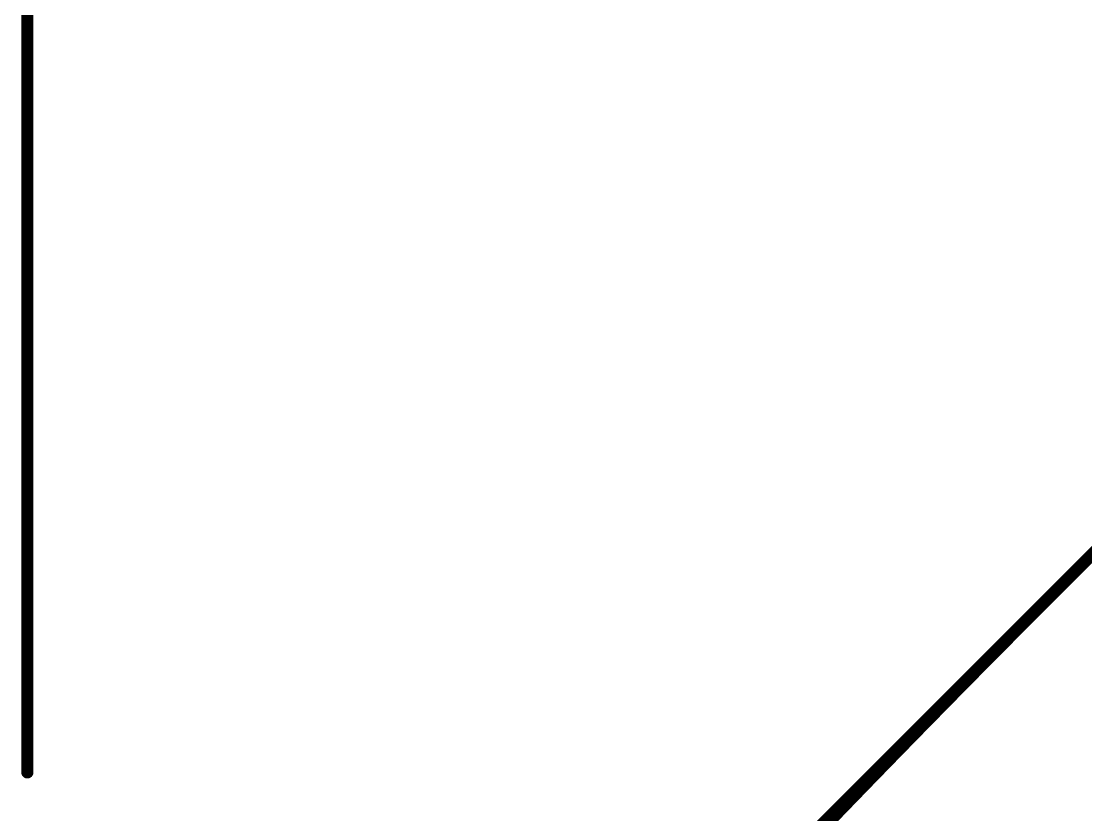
# Model space of a CAD drawing. Header units: inches. Extents: x 0 to 35.2, y -0.7 to 15.9.
# Drawn here: x 31.11369 to 31.15741, y 5.66842 to 5.701 of the extents above; entities that cross this region are included whole.
import ezdxf

# ---------------------------------------------------------------- set-up
doc = ezdxf.new("R2010")
doc.units = ezdxf.units.IN
doc.header["$MEASUREMENT"] = 0
doc.layers.add('Board Outline', color=216, linetype='Continuous')
doc.layers.add('Dimensions', color=6, linetype='Continuous')

msp = doc.modelspace()

# ---------------------------------------------------------------- linework, layer by layer
at = {"layer": 'Board Outline'}
msp.add_lwpolyline([(31.113943, 5.670158, 0.0005, 0.0005, 0), (31.113943, 6.333707, 0.0005, 0.0005, 0)], format="xyseb", dxfattribs=at)
msp.add_lwpolyline([(31.113818, 5.670158, 0.00025, 0.00025, 1), (31.114068, 5.670158, 0.00025, 0.00025, 1)], format="xyseb", close=True, dxfattribs=at)
at = {"layer": 'Dimensions'}
for points in [[(31.156358, 5.677791, 0.0005, 0.0005, 0), (31.165404, 5.686836, 0.0005, 0.0005, 0)], [(31.125054, 5.646486, 0.0005, 0.0005, 0), (31.156358, 5.677791, 0.0005, 0.0005, 0)], [(31.155847, 5.677279, 0.0005, 0.0005, 0), (31.156358, 5.677791, 0.0005, 0.0005, 0)], [(31.155337, 5.676767, 0.0005, 0.0005, 0), (31.155847, 5.677279, 0.0005, 0.0005, 0)], [(31.154829, 5.676257, 0.0005, 0.0005, 0), (31.155337, 5.676767, 0.0005, 0.0005, 0)], [(31.154322, 5.675746, 0.0005, 0.0005, 0), (31.154829, 5.676257, 0.0005, 0.0005, 0)], [(31.153816, 5.675237, 0.0005, 0.0005, 0), (31.154322, 5.675746, 0.0005, 0.0005, 0)], [(31.153313, 5.674728, 0.0005, 0.0005, 0), (31.153816, 5.675237, 0.0005, 0.0005, 0)], [(31.15281, 5.67422, 0.0005, 0.0005, 0), (31.153313, 5.674728, 0.0005, 0.0005, 0)], [(31.15231, 5.673712, 0.0005, 0.0005, 0), (31.15281, 5.67422, 0.0005, 0.0005, 0)], [(31.15181, 5.673205, 0.0005, 0.0005, 0), (31.15231, 5.673712, 0.0005, 0.0005, 0)], [(31.151313, 5.672698, 0.0005, 0.0005, 0), (31.15181, 5.673205, 0.0005, 0.0005, 0)], [(31.150817, 5.672193, 0.0005, 0.0005, 0), (31.151313, 5.672698, 0.0005, 0.0005, 0)], [(31.150322, 5.671687, 0.0005, 0.0005, 0), (31.150817, 5.672193, 0.0005, 0.0005, 0)], [(31.14983, 5.671183, 0.0005, 0.0005, 0), (31.150322, 5.671687, 0.0005, 0.0005, 0)], [(31.149338, 5.670679, 0.0005, 0.0005, 0), (31.14983, 5.671183, 0.0005, 0.0005, 0)], [(31.148849, 5.670176, 0.0005, 0.0005, 0), (31.149338, 5.670679, 0.0005, 0.0005, 0)], [(31.148361, 5.669674, 0.0005, 0.0005, 0), (31.148849, 5.670176, 0.0005, 0.0005, 0)], [(31.147875, 5.669172, 0.0005, 0.0005, 0), (31.148361, 5.669674, 0.0005, 0.0005, 0)], [(31.14739, 5.668671, 0.0005, 0.0005, 0), (31.147875, 5.669172, 0.0005, 0.0005, 0)], [(31.146907, 5.668171, 0.0005, 0.0005, 0), (31.14739, 5.668671, 0.0005, 0.0005, 0)]]:
    msp.add_lwpolyline(points, format="xyseb", dxfattribs=at)
for points in [[(31.156233, 5.677791, 0.00025, 0.00025, 1), (31.156484, 5.677791, 0.00025, 0.00025, 1)], [(31.156233, 5.677791, 0.00025, 0.00025, 1), (31.156484, 5.677791, 0.00025, 0.00025, 1)], [(31.156233, 5.677791, 0.00025, 0.00025, 1), (31.156484, 5.677791, 0.00025, 0.00025, 1)], [(31.155722, 5.677279, 0.00025, 0.00025, 1), (31.155972, 5.677279, 0.00025, 0.00025, 1)], [(31.155722, 5.677279, 0.00025, 0.00025, 1), (31.155972, 5.677279, 0.00025, 0.00025, 1)], [(31.155212, 5.676767, 0.00025, 0.00025, 1), (31.155462, 5.676767, 0.00025, 0.00025, 1)], [(31.155212, 5.676767, 0.00025, 0.00025, 1), (31.155462, 5.676767, 0.00025, 0.00025, 1)], [(31.154704, 5.676257, 0.00025, 0.00025, 1), (31.154954, 5.676257, 0.00025, 0.00025, 1)], [(31.154704, 5.676257, 0.00025, 0.00025, 1), (31.154954, 5.676257, 0.00025, 0.00025, 1)], [(31.154197, 5.675746, 0.00025, 0.00025, 1), (31.154447, 5.675746, 0.00025, 0.00025, 1)], [(31.154197, 5.675746, 0.00025, 0.00025, 1), (31.154447, 5.675746, 0.00025, 0.00025, 1)], [(31.153691, 5.675237, 0.00025, 0.00025, 1), (31.153941, 5.675237, 0.00025, 0.00025, 1)], [(31.153691, 5.675237, 0.00025, 0.00025, 1), (31.153941, 5.675237, 0.00025, 0.00025, 1)], [(31.153188, 5.674728, 0.00025, 0.00025, 1), (31.153438, 5.674728, 0.00025, 0.00025, 1)], [(31.153188, 5.674728, 0.00025, 0.00025, 1), (31.153438, 5.674728, 0.00025, 0.00025, 1)], [(31.152685, 5.67422, 0.00025, 0.00025, 1), (31.152935, 5.67422, 0.00025, 0.00025, 1)], [(31.152685, 5.67422, 0.00025, 0.00025, 1), (31.152935, 5.67422, 0.00025, 0.00025, 1)], [(31.152185, 5.673712, 0.00025, 0.00025, 1), (31.152435, 5.673712, 0.00025, 0.00025, 1)], [(31.152185, 5.673712, 0.00025, 0.00025, 1), (31.152435, 5.673712, 0.00025, 0.00025, 1)], [(31.151685, 5.673205, 0.00025, 0.00025, 1), (31.151935, 5.673205, 0.00025, 0.00025, 1)], [(31.151685, 5.673205, 0.00025, 0.00025, 1), (31.151935, 5.673205, 0.00025, 0.00025, 1)], [(31.151188, 5.672698, 0.00025, 0.00025, 1), (31.151438, 5.672698, 0.00025, 0.00025, 1)], [(31.151188, 5.672698, 0.00025, 0.00025, 1), (31.151438, 5.672698, 0.00025, 0.00025, 1)], [(31.150692, 5.672193, 0.00025, 0.00025, 1), (31.150942, 5.672193, 0.00025, 0.00025, 1)], [(31.150692, 5.672193, 0.00025, 0.00025, 1), (31.150942, 5.672193, 0.00025, 0.00025, 1)], [(31.150197, 5.671687, 0.00025, 0.00025, 1), (31.150447, 5.671687, 0.00025, 0.00025, 1)], [(31.150197, 5.671687, 0.00025, 0.00025, 1), (31.150447, 5.671687, 0.00025, 0.00025, 1)], [(31.149705, 5.671183, 0.00025, 0.00025, 1), (31.149955, 5.671183, 0.00025, 0.00025, 1)], [(31.149705, 5.671183, 0.00025, 0.00025, 1), (31.149955, 5.671183, 0.00025, 0.00025, 1)], [(31.149213, 5.670679, 0.00025, 0.00025, 1), (31.149463, 5.670679, 0.00025, 0.00025, 1)], [(31.149213, 5.670679, 0.00025, 0.00025, 1), (31.149463, 5.670679, 0.00025, 0.00025, 1)], [(31.148724, 5.670176, 0.00025, 0.00025, 1), (31.148974, 5.670176, 0.00025, 0.00025, 1)], [(31.148724, 5.670176, 0.00025, 0.00025, 1), (31.148974, 5.670176, 0.00025, 0.00025, 1)], [(31.148236, 5.669674, 0.00025, 0.00025, 1), (31.148486, 5.669674, 0.00025, 0.00025, 1)], [(31.148236, 5.669674, 0.00025, 0.00025, 1), (31.148486, 5.669674, 0.00025, 0.00025, 1)], [(31.14775, 5.669172, 0.00025, 0.00025, 1), (31.148, 5.669172, 0.00025, 0.00025, 1)], [(31.14775, 5.669172, 0.00025, 0.00025, 1), (31.148, 5.669172, 0.00025, 0.00025, 1)], [(31.147265, 5.668671, 0.00025, 0.00025, 1), (31.147515, 5.668671, 0.00025, 0.00025, 1)], [(31.147265, 5.668671, 0.00025, 0.00025, 1), (31.147515, 5.668671, 0.00025, 0.00025, 1)]]:
    msp.add_lwpolyline(points, format="xyseb", close=True, dxfattribs=at)

doc.saveas('drawing.dxf')
